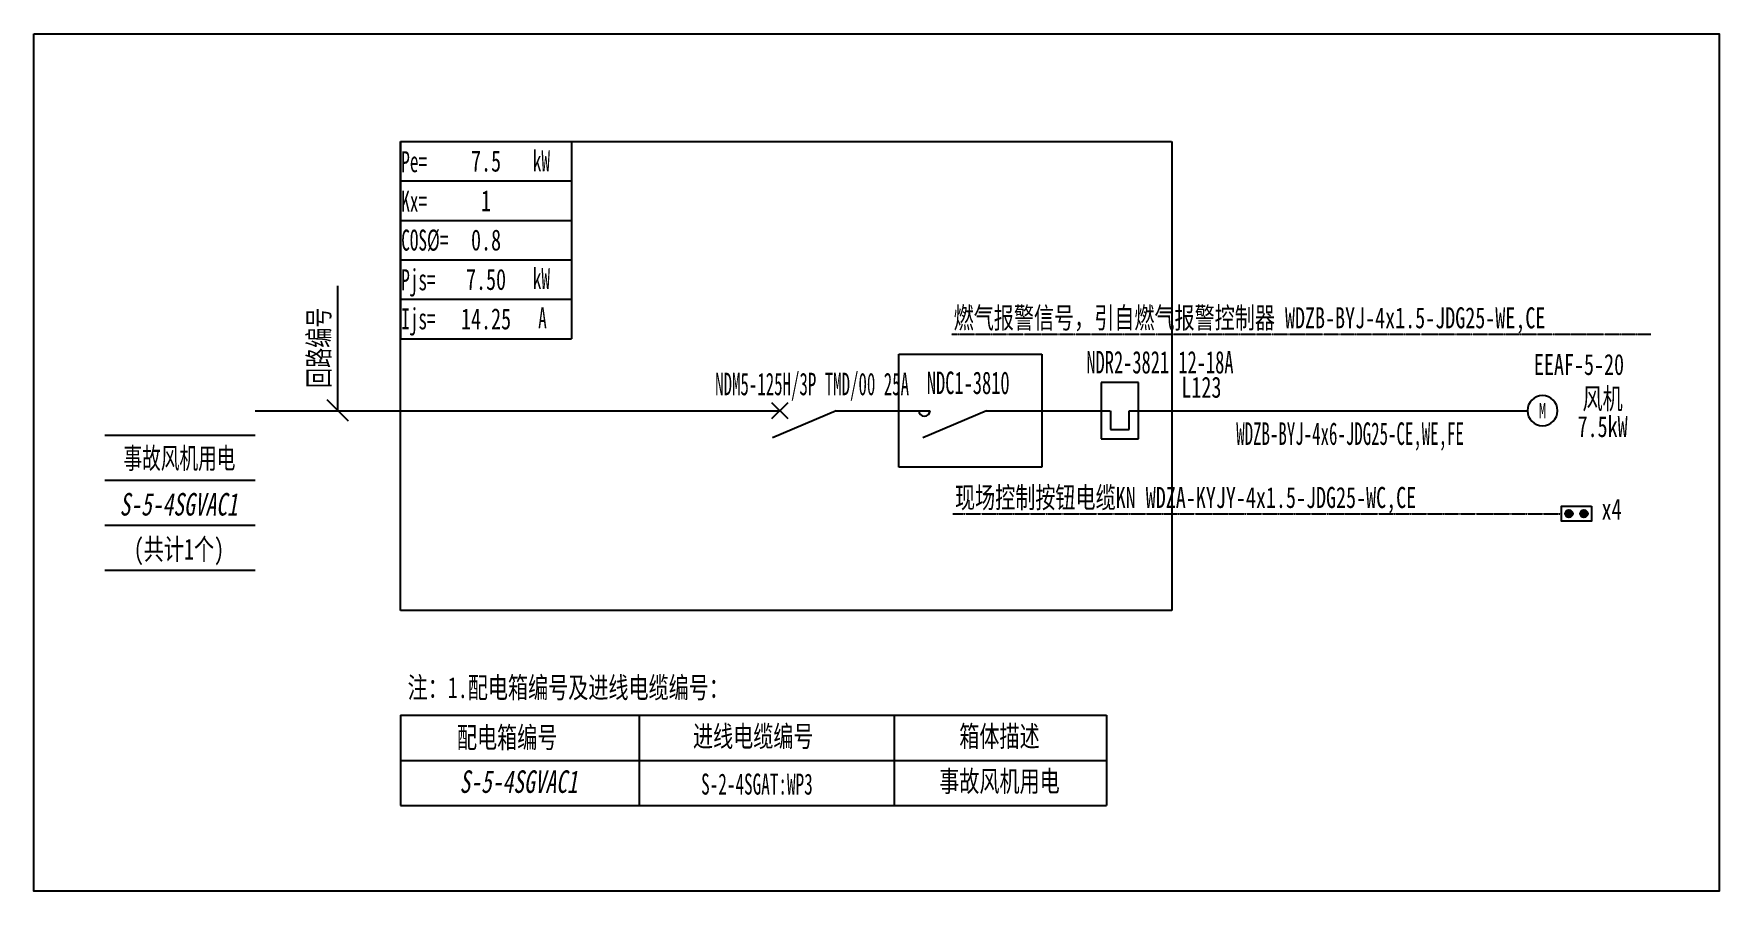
# Model space of a CAD drawing. Extents: x 376918 to 379334, y 357055 to 358284.
import ezdxf
from ezdxf.enums import TextEntityAlignment as Align

# ---------------------------------------------------------------- set-up
doc = ezdxf.new("R2010")
doc.units = 0
doc.header["$MEASUREMENT"] = 0
for name, pattern in [('DASH', [0.35, 0.25, -0.1]), ('DASHDOT', [1, 0.5, -0.25, 0, -0.25]), ('DASHED', [0.75, 0.5, -0.25])]:
    doc.linetypes.add(name, pattern=pattern)
for name, color, linetype in [('D_E_Eqpm(强电设备)', 100, 'Continuous'), ('D_E_Eqpm（强电设备）', 100, 'Continuous'), ('D_E_Text(强电文字)', 51, 'Continuous'), ('D_E_Text（强电文字）', 51, 'Continuous'), ('D_E_Wire(强电线缆)', 10, 'Continuous'), ('D_E_Wire（强电线缆）', 10, 'Continuous'), ('D_T_TableDim(表格尺寸)', 255, 'Continuous'), ('D_T_TableDim（表格尺寸）', 255, 'Continuous'), ('系统图', 220, 'Continuous')]:
    doc.layers.add(name, color=color, linetype=linetype)
doc.styles.add('$1$电气', font='', dxfattribs={"width": 0.7})
doc.styles.add('$1$电气箱', font='simhei.ttf', dxfattribs={"width": 0.8, "oblique": 10})
doc.styles.add('$3$电气', font='', dxfattribs={"width": 0.7})
doc.styles.add('电气', font='', dxfattribs={"width": 0.7})
doc.styles.add('电气箱', font='simhei.ttf', dxfattribs={"width": 0.8, "oblique": 10})
doc.styles.get('$1$电气').set_extended_font_data('SimSun')
doc.styles.get('$3$电气').set_extended_font_data('SimSun')
doc.styles.get('电气').set_extended_font_data('SimSun')

# ---------------------------------------------------------------- blocks, each defined once
blk = doc.blocks.new('电机启停按钮')
at = {"layer": 'D_E_Eqpm（强电设备）'}
for points in [[(150, 300, 1), (50, 300, 1)], [(50, 100, 1), (150, 100, 1)]]:
    blk.add_hatch(color=51, dxfattribs=at).paths.add_polyline_path(points)
blk.add_lwpolyline([(0, 400), (200, 400), (200, 0), (0, 0)], close=True, dxfattribs=at)
for centre in [(100, 300), (100, 100)]:
    blk.add_circle(centre, 50, dxfattribs=at)
blk = doc.blocks.new('1')
at = {"layer": 'D_E_Eqpm(强电设备)'}
for p, q in [((-314387, 61832), (-314387, 61082)), ((-313887, 61832), (-314387, 61832)), ((-313887, 61082), (-313887, 61832)), ((-314262, 61457), (-314262, 61207)), ((-314012, 61207), (-314012, 61457)), ((-314387, 61082), (-313887, 61082)), ((-314262, 61207), (-314012, 61207))]:
    blk.add_line(p, q, dxfattribs=at)
blk = doc.blocks.new('电机')
at = {"layer": 'D_E_Eqpm（强电设备）'}
for start, end in [(90, 180), (180, 270), (0, 90), (270, 0)]:
    blk.add_arc((0, 0), 200, start, end, dxfattribs=at)
at = {"layer": 'D_E_Eqpm（强电设备）', "color": 51, "style": '电气', "width": 0.7}
blk.add_text('M', height=200, dxfattribs=at).set_placement((0, 0), align=Align.MIDDLE)

msp = doc.modelspace()

# ---------------------------------------------------------------- linework, layer by layer
at = {"linetype": 'DASHED'}
for p, q in [((377444.2, 357457.3, 0), (377444.2, 358129.1, 0)), ((377444.2, 358129.1, 0), (378549.2, 358129.1, 0)), ((378549.2, 358129.1, 0), (378549.2, 357457.3, 0)), ((378549.2, 357457.3, 0), (377444.2, 357457.3, 0))]:
    msp.add_line(p, q, dxfattribs=at)
at = {"layer": 'D_E_Eqpm(强电设备)', "color": 100}
for p, q in [((377976.1, 357732.1, 0), (377998.9, 357754.9, 0)), ((377998.9, 357732.1, 0), (377976.1, 357754.9, 0)), ((377998.9, 357754.9, 0), (377976.1, 357732.1, 0)), ((377976.1, 357754.9, 0), (377998.9, 357732.1, 0)), ((378068.2, 357743.5, 0), (377977.1, 357704.5, 0)), ((378283.5, 357743.5, 0), (378192.3, 357704.5, 0))]:
    msp.add_line(p, q, dxfattribs=at)
msp.add_arc((378194.7, 357743.5, 0), 8.07, 180, 0, dxfattribs=at)
at = {"layer": 'D_E_Text（强电文字）'}
for p, q in [((377444.2, 358129.1, 0), (377444.2, 357846.5, 0)), ((377444.2, 358129.1, 0), (377689, 358129.1, 0)), ((377689, 358129.1, 0), (377689, 357846.5, 0)), ((377444.2, 358072.6, 0), (377689, 358072.6, 0)), ((377444.2, 358016.1, 0), (377689, 358016.1, 0)), ((377444.2, 357959.6, 0), (377689, 357959.6, 0)), ((377354.2, 357743.5, 0), (377354.2, 357922.1, 0)), ((377444.2, 357903, 0), (377689, 357903, 0)), ((377444.2, 357846.5, 0), (377689, 357846.5, 0)), ((377369.4, 357728.3, 0), (377339, 357758.8, 0))]:
    msp.add_line(p, q, dxfattribs=at)
at = {"layer": 'D_E_Wire(强电线缆)', "color": 10}
for p, q in [((377863.6, 357743.5, 0), (377987.5, 357743.5, 0)), ((378068.2, 357743.5, 0), (378202.7, 357743.5, 0)), ((378283.5, 357743.5, 0), (378461, 357743.5, 0)), ((378487.9, 357743.5, 0), (379058.7, 357743.5, 0))]:
    msp.add_line(p, q, dxfattribs=at)
at = {"layer": 'D_E_Wire（强电线缆）', "linetype": 'DASHDOT', "ltscale": 0.5}
for p, q in [((378233.4, 357853.3, 0), (379235.6, 357853.3, 0)), ((378235.4, 357595.9, 0), (379107.3, 357595.9, 0))]:
    msp.add_line(p, q, dxfattribs=at)
at = {"layer": 'D_E_Wire（强电线缆）'}
msp.add_line((377235.8, 357743.5, 0), (377863.6, 357743.5, 0), dxfattribs=at)
at = {"layer": 'D_T_TableDim(表格尺寸)', "linetype": 'DASH', "elevation": 0}
msp.add_lwpolyline([(378158.2, 357824.3), (378362.7, 357824.3), (378362.7, 357662.8), (378158.2, 357662.8)], close=True, dxfattribs=at)
at = {"layer": 'D_T_TableDim（表格尺寸）', "color": 255}
for p, q in [((377020.6, 357708.5, 0), (377235.8, 357708.5, 0)), ((377020.6, 357643.9, 0), (377235.8, 357643.9, 0)), ((377020.6, 357579.3, 0), (377235.8, 357579.3, 0)), ((377020.6, 357514.8, 0), (377235.8, 357514.8, 0))]:
    msp.add_line(p, q, dxfattribs=at)
at = {"layer": 'D_T_TableDim（表格尺寸）', "ltscale": 3.5}
for p, q in [((377444.2, 357307.1, 0), (378455.7, 357307.1, 0)), ((377444.2, 357307.1, 0), (377444.2, 357177.9, 0)), ((377786.2, 357307.1, 0), (377786.2, 357177.9, 0)), ((378151.3, 357307.1, 0), (378151.3, 357177.9, 0)), ((378455.7, 357307.1, 0), (378455.7, 357177.9, 0)), ((377444.2, 357242.5, 0), (378455.7, 357242.5, 0)), ((377444.2, 357242.5, 0), (378455.7, 357242.5, 0)), ((377786.2, 357242.5, 0), (377786.2, 357177.9, 0)), ((378151.3, 357242.5, 0), (378151.3, 357177.9, 0)), ((377444.2, 357177.9, 0), (378455.7, 357177.9, 0))]:
    msp.add_line(p, q, dxfattribs=at)
at = {"layer": '系统图', "ltscale": 9973.992009}
msp.add_lwpolyline([(376918.5, 358283.5), (379333.5, 358283.5), (379333.5, 357055), (376918.5, 357055)], close=True, dxfattribs=at)

# ---------------------------------------------------------------- block references
at = {"layer": 'D_E_Eqpm(强电设备)', "color": 100, "xscale": 0.1076289441998352, "yscale": 0.1076289441998352, "zscale": 0.1076289441998352}
msp.add_blockref('1', (412284.8, 351128.9, 0), dxfattribs=at)
at = {"layer": 'D_E_Eqpm（强电设备）', "xscale": 0.1076289441998352, "yscale": 0.1076289441998352, "zscale": 0.1076289441998352}
msp.add_blockref('电机', (379080.2, 357743.5, 0), dxfattribs=at)
at = {"layer": 'D_E_Eqpm（强电设备）', "xscale": 0.1076289441998352, "yscale": 0.1076289441998352, "zscale": 0.1076289441998352, "rotation": 270}
msp.add_blockref('电机启停按钮', (379107.3, 357606.7, 0), dxfattribs=at)

# ---------------------------------------------------------------- texts
at = {"layer": 'D_E_Text(强电文字)', "color": 51, "style": '电气'}
for s, height, width, p in [('NDR2-3821 12-18A', 32.289, 0.6, (378426.7, 357796.8, 0)), ('NDM5-125H/3P TMD/00 25A', 32.289, 0.55, (377894.8, 357765.6, 0)), ('NDC1-3810', 32.29, 0.6, (378198.1, 357767.3, 0))]:
    msp.add_text(s, height=height, dxfattribs=dict(at, width=width)).set_placement(p)
at = {"layer": 'D_E_Text(强电文字)', "color": 51, "style": '电气', "width": 0.55}
msp.add_text('WDZB-BYJ-4x6-JDG25-CE,WE,FE', height=32.289, dxfattribs=at).set_placement((378804.5, 357706.7, 0), align=Align.MIDDLE)
at = {"layer": 'D_E_Text（强电文字）', "linetype": 'Continuous', "style": '电气', "width": 0.6}
for s, height, p in [('Pe=', 30.14, (377445.1, 358085.1, 0)), ('kW', 30.14, (377633.6, 358086.2, 0)), ('Kx=', 30.14, (377445.1, 358028.4, 0)), ('COS%%C=', 30.14, (377445.1, 357972.8, 0)), ('Pjs=', 30.14, (377445.1, 357916, 0)), ('kW', 30.14, (377633.6, 357917.9, 0)), ('Ijs=', 30.14, (377445.1, 357860.1, 0)), ('A', 30.1, (377641.3, 357861.3, 0))]:
    msp.add_text(s, height=height, dxfattribs=at).set_placement(p)
at = {"layer": 'D_E_Text（强电文字）', "style": '$3$电气', "width": 0.7}
msp.add_text('回路编号', height=30.14, rotation=90, dxfattribs=at).set_placement((377342, 357776, 0))
at = {"layer": 'D_E_Text（强电文字）', "style": '电气', "width": 0.7}
for s, height, p in [('燃气报警信号，引自燃气报警控制器 WDZB-BYJ-4x1.5-JDG25-WE,CE', 30.136, (378236.5, 357861.5, 0)), ('EEAF-5-20', 30.14, (379067.9, 357794.6, 0)), ('L123', 30.14, (378562.8, 357762, 0)), ('现场控制按钮电缆KN WDZA-KYJY-4x1.5-JDG25-WC,CE', 30.136, (378238.5, 357604.1, 0)), ('x4', 30.14, (379164.8, 357587.3, 0)), ('注：1.配电箱编号及进线电缆编号：', 30.136, (377454.2, 357331.8, 0))]:
    msp.add_text(s, height=height, dxfattribs=at).set_placement(p)
at = {"layer": 'D_E_Text（强电文字）'}
for s, height, style, width, p in [('风机', 30.14, '电气', 0.7, (379166.3, 357761.3, 0)), ('7.5kW', 30.14, '电气', 0.7, (379166.3, 357721.2, 0)), ('事故风机用电', 30.14, '$1$电气', 0.65, (377127.3, 357676, 0)), ('配电箱编号', 30.14, '电气', 0.7, (377596.8, 357276.1, 0)), ('进线电缆编号', 30.14, '电气', 0.7, (377949.4, 357277.7, 0)), ('箱体描述', 30.14, '电气', 0.7, (378302.2, 357277.7, 0)), ('事故风机用电', 30.14, '电气', 0.7, (378302.2, 357213.2, 0)), ('S-2-4SGAT:WP3', 30.136, '电气', 0.6, (377954.7, 357208.6, 0))]:
    msp.add_text(s, height=height, dxfattribs=dict(at, style=style, width=width)).set_placement(p, align=Align.MIDDLE)
at = {"layer": 'D_E_Text（强电文字）', "color": 7, "style": '$1$电气箱', "oblique": 10, "width": 0.7}
msp.add_text('S-5-4SGVAC1', height=32.289, dxfattribs=at).set_placement((377126.1, 357609.4, 0), align=Align.MIDDLE)
at = {"layer": 'D_E_Text（强电文字）', "style": '$1$电气', "width": 0.7}
msp.add_text('(共计1个)', height=30.14, dxfattribs=at).set_placement((377126.6, 357530.1, 0), align=Align.CENTER)
at = {"layer": 'D_E_Text（强电文字）', "style": '电气箱', "oblique": 10, "width": 0.7}
msp.add_text('S-5-4SGVAC1', height=32.289, dxfattribs=at).set_placement((377613.2, 357212.1, 0), align=Align.MIDDLE)
at = {"layer": 'D_E_Text（强电文字）', "width": 244.833, "attachment_point": 5, "style": '电气'}
for s, insert, char_height in [('7.5', (377566.6, 358100.8, 0), 30.14), ('1', (377566.6, 358044.3, 0), 30.1), ('0.8', (377566.6, 357987.8, 0), 30.14), ('{\\C200;7.50}', (377566.6, 357931.3, 0), 30.136), ('{\\C200;14.25}', (377566.6, 357874.8, 0), 30.136)]:
    msp.add_mtext(s, dxfattribs=dict(at, insert=insert, char_height=char_height))

doc.saveas('drawing.dxf')
